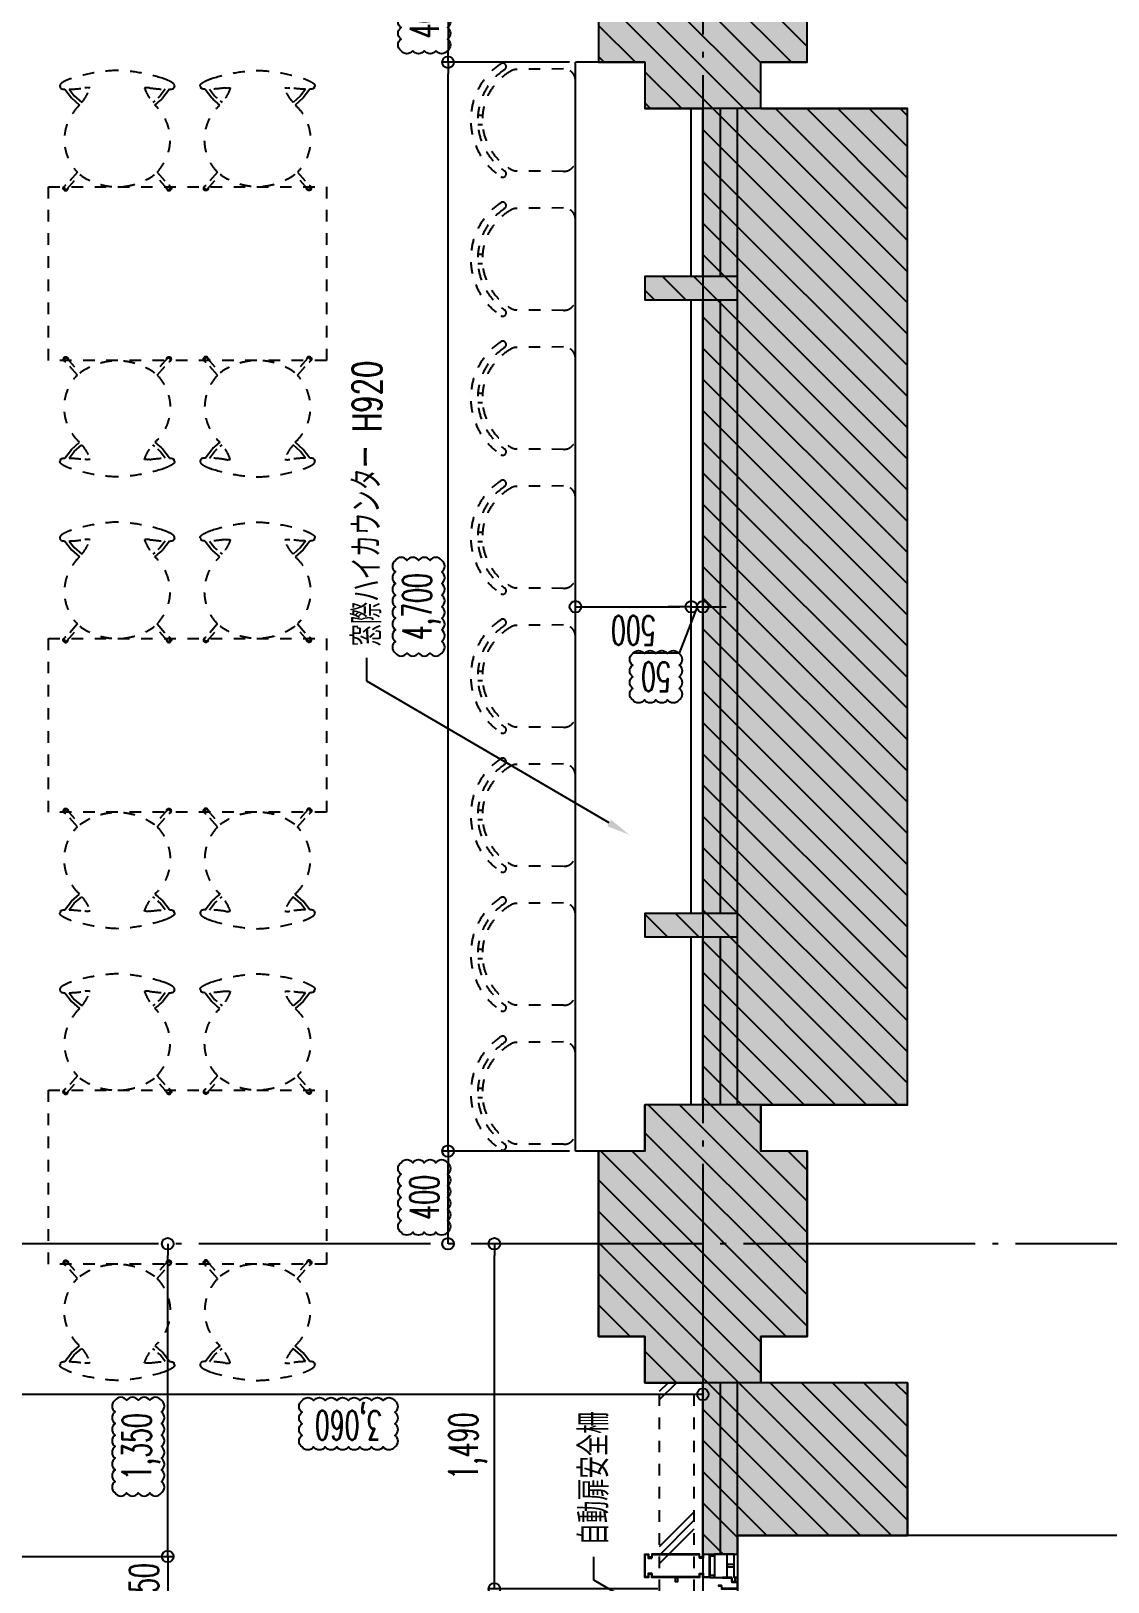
# Model space of a CAD drawing. Header units: millimetres. Extents: x -67913 to 128525, y -54442 to 63422.
# Drawn here: x 107235 to 111883, y 15690 to 22385 of the extents above; entities that cross this region are included whole.
import ezdxf
from ezdxf import colors
from ezdxf.entities.mleader import LeaderData, LeaderLine
from ezdxf.math import Vec2, Vec3

# ---------------------------------------------------------------- set-up
doc = ezdxf.new("R2010")
doc.units = ezdxf.units.MM
doc.header["$LTSCALE"] = 500
doc.header["$PDMODE"] = 35
doc.linetypes.add('AXIS', pattern=[2.35, 2, -0.15, 0.05, -0.15])
doc.linetypes.add('DD3', pattern=[0.2, 0.1, -0.1])
doc.layers.get('0').update_dxf_attribs({"plot": 0})
for name, color, linetype in [('020KijnSn', 1, 'AXIS'), ('090Gaikou', 5, 'Continuous'), ('143Hatch8', 5, 'Continuous'), ('143Solid8', 253, 'Continuous'), ('153RcSee8', 2, 'Continuous'), ('220Kabe', 7, 'Continuous'), ('220Kabe9', 7, 'Continuous'), ('230Kaik9', 7, 'Continuous'), ('260Dannet9', 9, 'Continuous'), ('270SiagSp', 8, 'Continuous'), ('272SiagSp', 8, 'Continuous'), ('350Kigu', 4, 'Continuous'), ('360Kagu', 3, 'DD3'), ('373YukaSp', 8, 'Continuous'), ('390Kigo', 8, 'Continuous'), ('391kigoHor', 10, 'Continuous')]:
    doc.layers.add(name, color=color, linetype=linetype)
doc.layers.add('HOJO', color=211, linetype='Continuous', plot=False)
doc.styles.add('Annotative', font='simplex.shx', dxfattribs={"width": 0.7, "bigfont": 'extfont2.shx'})
doc.styles.add('Dim', font='simplex.shx', dxfattribs={"width": 0.6, "bigfont": 'extfont2.shx'})
doc.dimstyles.new('PRO1-50', dxfattribs={"dimscale": 50, "dimtxt": 2.5, "dimasz": 1, "dimexe": 0.5, "dimexo": 0.5, "dimgap": 0.8, "dimtad": 1, "dimdec": 3, "dimdsep": 46, "dimlunit": 6, "dimtxsty": 'Dim', "dimblk": 'ORIGIN', "dimcen": 0, "dimadec": 3, "dimazin": 2, "dimtfac": 1, "dimtdec": 3, "dimtix": 1, "dimtmove": 2, "dimatfit": 3, "dimldrblk": 'ORIGIN', "dimfxl": 0, "dimarcsym": 0})

# ---------------------------------------------------------------- blocks, each defined once
blk = doc.blocks.new('_Origin')
at = {"color": 0, "linetype": 'ByBlock', "lineweight": -2}
blk.add_line((0, 0), (-1, 0), dxfattribs=at)
blk.add_circle((0, 0), 0.5, dxfattribs=at)
blk = doc.blocks.new('*D632')
at = {"layer": '270SiagSp', "color": 0, "lineweight": -2, "transparency": 16777216}
for p, q in [((107824.6, 15850), (107824.6, 15900)), ((107099.6, 15800), (107849.6, 15800)), ((107824.6, 15800), (107824.6, 15550)), ((107099.6, 15550), (107849.6, 15550)), ((107824.6, 15500), (107824.6, 15450))]:
    blk.add_line(p, q, dxfattribs=at)
at = {"layer": 'Defpoints', "color": 0, "transparency": 16777216}
for p in [(107074.6, 15800), (107074.6, 15550), (107824.6, 15550)]:
    blk.add_point(p, dxfattribs=at)
at = {"layer": '270SiagSp', "color": 0, "lineweight": -2, "transparency": 16777216, "xscale": 50, "yscale": 50, "zscale": 50}
for p, rotation in [((107824.6, 15800), 270), ((107824.6, 15550), 90)]:
    blk.add_blockref('_Origin', p, dxfattribs=dict(at, rotation=rotation))
at = {"layer": '270SiagSp', "color": 0, "transparency": 16777216, "insert": (107722.1, 15675), "char_height": 125, "attachment_point": 5, "rotation": 90, "style": 'Dim'}
blk.add_mtext('250', dxfattribs=at)
blk = doc.blocks.new('*D633')
at = {"layer": '270SiagSp', "color": 0, "lineweight": -2, "transparency": 16777216}
for p, q in [((107824.6, 15850), (107824.6, 17100)), ((107099.6, 15800), (107849.6, 15800))]:
    blk.add_line(p, q, dxfattribs=at)
at = {"layer": 'Defpoints', "color": 0, "transparency": 16777216}
for p in [(107824.6, 17150), (107824.6, 17150), (107074.6, 15800)]:
    blk.add_point(p, dxfattribs=at)
at = {"layer": '270SiagSp', "color": 0, "lineweight": -2, "transparency": 16777216, "xscale": 50, "yscale": 50, "zscale": 50}
for p, rotation in [((107824.6, 17150), 90), ((107824.6, 15800), 270)]:
    blk.add_blockref('_Origin', p, dxfattribs=dict(at, rotation=rotation))
at = {"layer": '270SiagSp', "color": 0, "transparency": 16777216, "insert": (107710.2, 16274.2), "char_height": 125, "attachment_point": 5, "rotation": 90, "style": 'Dim'}
blk.add_mtext('1,350', dxfattribs=at)
blk = doc.blocks.new('*D648')
at = {"layer": '373YukaSp', "color": 0, "lineweight": -2, "transparency": 16777216}
for p, q in [((110034.6, 19900), (109984.6, 19900)), ((110109.6, 19900), (110032.9, 19700)), ((110084.6, 19900), (110134.6, 19900)), ((110084.6, 19900), (110134.6, 19900)), ((110184.6, 19900), (110234.6, 19900)), ((110032.9, 19700), (109831.5, 19700))]:
    blk.add_line(p, q, dxfattribs=at)
at = {"layer": 'Defpoints', "color": 0, "transparency": 16777216}
for p in [(110084.6, 19900), (110134.6, 19900), (110134.6, 19900)]:
    blk.add_point(p, dxfattribs=at)
at = {"layer": '373YukaSp', "color": 0, "lineweight": -2, "transparency": 16777216, "xscale": 50, "yscale": 50, "zscale": 50}
blk.add_blockref('_Origin', (110084.6, 19900), dxfattribs=at)
at = {"layer": '373YukaSp', "color": 0, "lineweight": -2, "transparency": 16777216, "xscale": 50, "yscale": 50, "zscale": 50, "rotation": 180}
blk.add_blockref('_Origin', (110134.6, 19900), dxfattribs=at)
at = {"layer": '373YukaSp', "color": 0, "transparency": 16777216, "insert": (109932.2, 19597.5), "char_height": 125, "attachment_point": 5, "rotation": 180, "style": 'Dim'}
blk.add_mtext('50', dxfattribs=at)
blk = doc.blocks.new('*D649')
at = {"layer": '373YukaSp', "color": 0, "lineweight": -2, "transparency": 16777216}
blk.add_line((109634.6, 19900), (110034.6, 19900), dxfattribs=at)
at = {"layer": 'Defpoints', "color": 0, "transparency": 16777216}
for p in [(109584.6, 19900), (110084.6, 19900), (110084.6, 19900)]:
    blk.add_point(p, dxfattribs=at)
at = {"layer": '373YukaSp', "color": 0, "lineweight": -2, "transparency": 16777216, "xscale": 50, "yscale": 50, "zscale": 50, "rotation": 180}
blk.add_blockref('_Origin', (109584.6, 19900), dxfattribs=at)
at = {"layer": '373YukaSp', "color": 0, "lineweight": -2, "transparency": 16777216, "xscale": 50, "yscale": 50, "zscale": 50}
blk.add_blockref('_Origin', (110084.6, 19900), dxfattribs=at)
at = {"layer": '373YukaSp', "color": 0, "transparency": 16777216, "insert": (109834.6, 19797.5), "char_height": 125, "attachment_point": 5, "rotation": 180, "style": 'Dim'}
blk.add_mtext('500', dxfattribs=at)
blk = doc.blocks.new('*D662')
at = {"layer": '270SiagSp', "color": 0, "lineweight": -2, "transparency": 16777216}
for p, q in [((109034.6, 22600), (109034.6, 22300)), ((109559.6, 22250), (109009.6, 22250))]:
    blk.add_line(p, q, dxfattribs=at)
at = {"layer": 'Defpoints', "color": 0, "transparency": 16777216}
for p in [(109034.6, 22650), (109034.6, 22250), (109584.6, 22250)]:
    blk.add_point(p, dxfattribs=at)
at = {"layer": '270SiagSp', "color": 0, "lineweight": -2, "transparency": 16777216, "xscale": 50, "yscale": 50, "zscale": 50}
for p, rotation in [((109034.6, 22650), 90), ((109034.6, 22250), 270)]:
    blk.add_blockref('_Origin', p, dxfattribs=dict(at, rotation=rotation))
at = {"layer": '270SiagSp', "color": 0, "transparency": 16777216, "insert": (108932.1, 22450), "char_height": 125, "attachment_point": 5, "rotation": 90, "style": 'Dim'}
blk.add_mtext('400', dxfattribs=at)
blk = doc.blocks.new('*D663')
at = {"layer": '270SiagSp', "color": 0, "lineweight": -2, "transparency": 16777216}
for p, q in [((109559.6, 22250), (109009.6, 22250)), ((109034.6, 17600), (109034.6, 22200)), ((109559.6, 17550), (109009.6, 17550))]:
    blk.add_line(p, q, dxfattribs=at)
at = {"layer": 'Defpoints', "color": 0, "transparency": 16777216}
for p in [(109034.6, 22250), (109584.6, 22250), (109584.6, 17550)]:
    blk.add_point(p, dxfattribs=at)
at = {"layer": '270SiagSp', "color": 0, "lineweight": -2, "transparency": 16777216, "xscale": 50, "yscale": 50, "zscale": 50}
for p, rotation in [((109034.6, 22250), 90), ((109034.6, 17550), 270)]:
    blk.add_blockref('_Origin', p, dxfattribs=dict(at, rotation=rotation))
at = {"layer": '270SiagSp', "color": 0, "transparency": 16777216, "insert": (108920.2, 19900), "char_height": 125, "attachment_point": 5, "rotation": 90, "style": 'Dim'}
blk.add_mtext('4,700', dxfattribs=at)
blk = doc.blocks.new('*D664')
at = {"layer": '270SiagSp', "color": 0, "lineweight": -2, "transparency": 16777216}
for p, q in [((109559.6, 17550), (109009.6, 17550)), ((109034.6, 17200), (109034.6, 17500))]:
    blk.add_line(p, q, dxfattribs=at)
at = {"layer": 'Defpoints', "color": 0, "transparency": 16777216}
for p in [(109034.6, 17550), (109584.6, 17550), (109034.6, 17150)]:
    blk.add_point(p, dxfattribs=at)
at = {"layer": '270SiagSp', "color": 0, "lineweight": -2, "transparency": 16777216, "xscale": 50, "yscale": 50, "zscale": 50}
for p, rotation in [((109034.6, 17550), 90), ((109034.6, 17150), 270)]:
    blk.add_blockref('_Origin', p, dxfattribs=dict(at, rotation=rotation))
at = {"layer": '270SiagSp', "color": 0, "transparency": 16777216, "insert": (108932.1, 17350), "char_height": 125, "attachment_point": 5, "rotation": 90, "style": 'Dim'}
blk.add_mtext('400', dxfattribs=at)
blk = doc.blocks.new('*D671')
at = {"layer": '270SiagSp', "color": 0, "lineweight": -2, "transparency": 16777216}
for p, q in [((107074.6, 15825), (107074.6, 16525)), ((110084.6, 16500), (107124.6, 16500))]:
    blk.add_line(p, q, dxfattribs=at)
at = {"layer": 'Defpoints', "color": 0, "transparency": 16777216}
for p in [(107074.6, 16500), (110134.6, 16500), (107074.6, 15800)]:
    blk.add_point(p, dxfattribs=at)
at = {"layer": '270SiagSp', "color": 0, "lineweight": -2, "transparency": 16777216, "xscale": 50, "yscale": 50, "zscale": 50, "rotation": 180}
blk.add_blockref('_Origin', (107074.6, 16500), dxfattribs=at)
at = {"layer": '270SiagSp', "color": 0, "lineweight": -2, "transparency": 16777216, "xscale": 50, "yscale": 50, "zscale": 50}
blk.add_blockref('_Origin', (110134.6, 16500), dxfattribs=at)
at = {"layer": '270SiagSp', "color": 0, "transparency": 16777216, "insert": (108604.6, 16385.6), "char_height": 125, "attachment_point": 5, "rotation": 180, "style": 'Dim'}
blk.add_mtext('3,060', dxfattribs=at)
blk = doc.blocks.new('O2スツール')
for p, q in [((122816.7, 47821.8), (122615.6, 47820.1)), ((122868.4, 47429.9), (122868.4, 47771.8)), ((122417.1, 47620.9), (122416.4, 47620.9)), ((122467.2, 47620.9), (122447.2, 47620.9)), ((122417.1, 47580.9), (122416.4, 47580.9)), ((122467.2, 47580.9), (122447.2, 47580.9)), ((122816.9, 47379.9), (122615.7, 47381.4))]:
    blk.add_line(p, q)
for centre, radius, start, end in [((122710, 47600.8), 293.6, 123.93982, 236.09298), ((122710.5, 47600.8), 264.1, 124.01688, 236.01593), ((122710.1, 47600.8), 243.7, 119.06924, 240.96357), ((122554.4, 47832.1), 14.9, 303.95581, 123.95581), ((122616, 47770.1), 50, 90.47321, 119.08629), ((122818.4, 47771.8), 50, 0, 91.91602), ((122818.4, 47429.9), 50, 268.08398, 0), ((122554.6, 47369.5), 14.9, 236.07699, 56.07699), ((122616.1, 47431.4), 50, 240.94651, 269.55959)]:
    blk.add_arc(centre, radius, start, end)
blk = doc.blocks.new('Seven chair')
for p, q in [((89671.4, 45535), (89663.1, 45528)), ((89735.6, 45584.6), (89707, 45547.2)), ((89672.4, 45516.5), (89680.9, 45523.6)), ((89280.3, 45165), (89282.4, 45167)), ((89723.3, 45154.3), (89722, 45158.9)), ((89740.4, 45164.6), (89737.9, 45167))]:
    blk.add_line(p, q)
for points in [[(89265.5, 45590.2), (89263.1, 45598.4, -0.165331), (89262.3, 45601, -0.147173), (89266, 45607.9, -0.075168), (89276.3, 45615.4, -0.038243), (89307.5, 45629.9, -0.069162), (89509.5, 45666.3, -0.069162), (89711.6, 45629.9, -0.046265), (89743.4, 45615.4, -0.075168), (89753.7, 45607.9, -0.147173), (89757.5, 45601, -0.165331), (89756.7, 45598.4), (89754.3, 45590.2)], [(89265.5, 45590.2, 0.245243), (89269.5, 45586.8, 0.079392), (89284.2, 45584.6)], [(89392.4, 45590.1, 0.104662), (89370.4, 45590.7, -0.023965), (89302.9, 45584.5)], [(89356.7, 45528, 0.093732), (89392.4, 45590.1)], [(89627.4, 45590.1, -0.104662), (89649.4, 45590.7, 0.023965), (89716.9, 45584.5)], [(89663.1, 45528, -0.093732), (89627.4, 45590.1)], [(89754.3, 45590.2, -0.245243), (89750.2, 45586.8, -0.079392), (89735.6, 45584.6)], [(89347.4, 45516.5, 0.419714), (89337.6, 45226.6)], [(89672.4, 45516.5, -0.419714), (89682.2, 45226.6)], [(89672.4, 45516.5, -0.419714), (89682.2, 45226.6)], [(89337.6, 45226.6), (89281.6, 45162.7, 0.691911), (89292.8, 45153.1), (89348.5, 45216.6)], [(89348.5, 45216.6, 0.327555), (89671.3, 45216.6)], [(89682.3, 45226.6), (89738.2, 45162.7, -0.691911), (89727, 45153.1), (89671.3, 45216.6)]]:
    blk.add_lwpolyline(points, format="xyb")
for points in [[(89284.2, 45584.6), (89312.9, 45547), (89347.4, 45516.5)], [(89302.9, 45584.5), (89324.5, 45556.2), (89356.7, 45528)]]:
    blk.add_lwpolyline(points)
at = {"flags": 128}
for points in [[(89716.9, 45584.6), (89695.2, 45556.1), (89694, 45554.9), (89692.4, 45553.3), (89688.3, 45549.6), (89684.6, 45546.3), (89678.2, 45540.7), (89671.4, 45535)], [(89680.9, 45523.7), (89685.4, 45527.4), (89692.8, 45533.8), (89697.7, 45538.1), (89700.8, 45540.9), (89704.5, 45544.4), (89706.9, 45547)]]:
    blk.add_lwpolyline(points, dxfattribs=at)
blk.add_arc((89289.1, 45160), 7.91, 159.85923, 298.57834)
blk.add_open_spline([(89706.9, 45547), (89706.9, 45547.1), (89707, 45547.2), (89707, 45547.2)], degree=3)
for points, knots in [([(89280, 45150.1), (89279.5, 45150.6), (89278.8, 45151.3), (89278.1, 45152.5), (89277.5, 45153.7), (89277, 45155.3), (89276.8, 45157.3), (89277, 45159), (89277.3, 45160.3), (89277.7, 45161.5), (89278.5, 45163), (89279.5, 45164.3), (89280.2, 45164.9), (89280.3, 45165)], [-29.537207, -29.537207, -29.537207, -29.537207, -27.691134, -26.768079, -25.845043, -23.998934, -22.152853, -20.306837, -19.383801, -18.460765, -16.614657, -14.768596, -14.130852, -14.130852, -14.130852, -14.130852]), ([(89280, 45150.1), (89280.4, 45149.6), (89281.5, 45148.7), (89283, 45147.9), (89284.3, 45147.5), (89285.6, 45147.2), (89287.2, 45147), (89289.3, 45147.2), (89290.9, 45147.6), (89292.1, 45148.2), (89293.2, 45148.9), (89294.5, 45150), (89295.8, 45151.5), (89296.7, 45153), (89297.1, 45154), (89297.2, 45154.5), (89297.2, 45154.6), (89297.3, 45154.6), (89297.3, 45154.6), (89297.3, 45154.7), (89297.5, 45155.3), (89297.6, 45156), (89297.9, 45156.7)], [0, 0, 0, 0, 1.846066, 3.692142, 4.615173, 5.538231, 7.384304, 9.230343, 11.076424, 11.999466, 12.922528, 14.768603, 16.61465, 18.4607, 19.383724, 19.691399, 19.691399, 19.691399, 19.808128, 19.808128, 19.808128, 21.658095, 21.658095, 21.658095, 21.658095]), ([(89287.5, 45169.5), (89287.4, 45169.5), (89286.6, 45169.4), (89285.6, 45169.1), (89284.5, 45168.6), (89283.5, 45168), (89282.8, 45167.4), (89282.4, 45167)], [8.830967, 8.830967, 8.830967, 8.830967, 9.230427, 11.076524, 11.999549, 12.92258, 14.64656, 14.64656, 14.64656, 14.64656]), ([(89297.9, 45156.7), (89297.9, 45156.7), (89298, 45157), (89298.1, 45157.6), (89298.2, 45158.5), (89298.3, 45159.1), (89298.3, 45159.4)], [18.364246, 18.364246, 18.364246, 18.364246, 18.4607, 19.383724, 20.306785, 21.311945, 21.311945, 21.311945, 21.311945]), ([(89723.3, 45154.3), (89723.4, 45153.7), (89723.9, 45152.6), (89724.7, 45151.2), (89725.6, 45150.2), (89726.5, 45149.3), (89727.9, 45148.3), (89729.8, 45147.5), (89731.4, 45147.1), (89732.7, 45147), (89734.1, 45147), (89735.8, 45147.3), (89737.7, 45148), (89739.1, 45148.9), (89740.1, 45149.8), (89741.1, 45150.8), (89741.7, 45151.6), (89742, 45152.2)], [7.600125, 7.600125, 7.600125, 7.600125, 9.230333, 11.076383, 11.999404, 12.922454, 14.768536, 16.614624, 18.460687, 19.383701, 20.306746, 22.152823, 23.99889, 25.844966, 26.767996, 27.691049, 29.537129, 29.537129, 29.537129, 29.537129]), ([(89737.9, 45167), (89737.8, 45167.1), (89737.2, 45167.6), (89736.1, 45168.4), (89734.4, 45169.2), (89733.1, 45169.5), (89732.4, 45169.6), (89732.3, 45169.6)], [12.429733, 12.429733, 12.429733, 12.429733, 12.922514, 14.76853, 16.614589, 18.460692, 18.808728, 18.808728, 18.808728, 18.808728]), ([(89739.8, 45165.1), (89739.9, 45165), (89740.2, 45164.8), (89740.7, 45164.3), (89741.6, 45163.2), (89742.5, 45161.8), (89743.2, 45159.9), (89743.4, 45158.3), (89743.5, 45157), (89743.3, 45155.6), (89742.9, 45154), (89742.4, 45152.8), (89742, 45152.2)], [-13.127636, -13.127636, -13.127636, -13.127636, -12.922514, -11.999482, -11.076457, -9.230354, -7.384275, -5.53826, -4.615231, -3.692205, -1.846096, 0, 0, 0, 0])]:
    blk.add_open_spline(points, degree=3, knots=knots)
blk = doc.blocks.new('*D734')
at = {"layer": '272SiagSp', "color": 0, "lineweight": -2, "transparency": 16777216}
for p, q in [((109234.6, 15710), (109234.6, 17100)), ((109939.6, 15660), (109209.6, 15660))]:
    blk.add_line(p, q, dxfattribs=at)
at = {"layer": 'Defpoints', "color": 0, "transparency": 16777216}
for p in [(109234.6, 17150), (109234.6, 17150), (109964.6, 15660)]:
    blk.add_point(p, dxfattribs=at)
at = {"layer": '272SiagSp', "color": 0, "lineweight": -2, "transparency": 16777216, "xscale": 50, "yscale": 50, "zscale": 50}
for p, rotation in [((109234.6, 17150), 90), ((109234.6, 15660), 270)]:
    blk.add_blockref('_Origin', p, dxfattribs=dict(at, rotation=rotation))
at = {"layer": '272SiagSp', "color": 0, "transparency": 16777216, "insert": (109120.2, 16276.7), "char_height": 125, "attachment_point": 5, "rotation": 90, "style": 'Dim'}
blk.add_mtext('1,490', dxfattribs=at)

msp = doc.modelspace()

# ---------------------------------------------------------------- hatches: boundary and pattern name
at = {"layer": '143Hatch8', "linetype": 'Continuous'}
h = msp.add_hatch(dxfattribs=at)
h.set_pattern_fill('ANSI31', scale=30, angle=270)
h.set_pattern_definition([(315, (77134.61, 0), (67.35192, 67.35192), [])])
h.paths.add_polyline_path([(111017.6088, 22050), (111017.6088, 17750), (110384.6088, 17750), (110384.6089, 17550), (110584.6088, 17550), (110584.6088, 16750), (110384.6088, 16750), (110384.6088, 16550), (111017.6088, 16550), (111017.6088, 15890.9267), (110284.6271, 15891.092), (110284.6088, 15810), (110134.6088, 15810), (110134.6088, 16550), (109884.6088, 16550), (109884.6088, 16750), (109684.6088, 16750), (109684.6088, 17550), (109884.6088, 17550), (109884.6088, 17750), (110134.6088, 17750), (110134.6088, 18475), (109884.6088, 18475), (109884.6088, 18575), (110134.6088, 18575), (110134.6088, 21225), (109884.6088, 21225), (109884.6088, 21325), (110134.6088, 21325), (110134.6088, 22050), (109884.6088, 22050), (109884.6088, 22250), (109684.6088, 22250), (109684.6088, 23050), (109884.6088, 23050), (109884.6088, 23250), (110134.6088, 23250), (110134.6088, 23975), (109884.6088, 23975), (109884.6088, 24075), (110134.6088, 24075), (110134.6088, 26725), (109884.6088, 26725), (109884.6088, 26825), (110134.6088, 26825), (110134.6088, 27550), (109884.6088, 27550), (109884.6088, 27750), (109684.6088, 27750), (109684.6088, 27850), (109684.6088, 28400), (104984.6088, 28400), (104984.6088, 27850), (104284.6088, 27850), (104284.6088, 28550), (110584.6088, 28550), (110584.6088, 27750), (110384.6088, 27750), (110384.6088, 27550), (111017.6088, 27550), (111017.6088, 23250), (110384.6088, 23250), (110384.6088, 23050), (110584.6088, 23050), (110584.6088, 22250), (110384.6088, 22250), (110384.6088, 22050)])
at = {"layer": '143Hatch8', "linetype": 'DD3'}
h = msp.add_hatch(dxfattribs=at)
h.set_pattern_fill('RC_2', color=256, scale=50, pattern_type=2)
h.set_pattern_definition([(45, (77134.6, 0), (-353.5534, 353.5534), []), (45, (77170.86, 0), (-353.5534, 353.5534), []), (45, (77207.1, 0), (-353.5534, 353.5534), [])])
h.paths.add_polyline_path([(109947.6088, 16550), (109947.6088, 12250), (110097.6088, 12250), (110097.6088, 16550)])
at = {"layer": '143Solid8'}
msp.add_hatch(color=254, dxfattribs=at).paths.add_polyline_path([(110284.6088, 15810), (110284.6271, 15891.092), (111017.6088, 15890.9266), (111017.6088, 16550), (110384.6088, 16550), (110384.6088, 16750), (110584.6088, 16750), (110584.6088, 17550), (110384.6088, 17550), (110384.6088, 17750), (111017.6088, 17749.9999), (111017.6088, 22050), (110384.6088, 22050), (110384.6088, 22250), (110584.6088, 22250), (110584.6088, 23050), (110384.6088, 23050), (110384.6088, 23250), (111017.6088, 23250), (111017.6088, 27550), (110384.6088, 27550), (110384.6088, 27750), (110584.6088, 27750), (110584.6088, 28550), (104284.6088, 28550), (104284.6088, 27850), (104984.6088, 27850), (104984.6088, 28400), (109684.6088, 28400), (109684.6088, 27750), (109884.6088, 27750), (109884.6088, 27550), (110134.6088, 27550), (110134.6088, 26825), (109884.6088, 26825), (109884.6088, 26725), (110134.6088, 26725), (110134.6088, 24075), (109884.6088, 24075), (109884.6088, 23975), (110134.6088, 23975), (110134.6088, 23250), (109884.6088, 23250), (109884.6088, 23050), (109684.6088, 23050), (109684.6088, 22250), (109884.6088, 22250), (109884.6088, 22050), (110134.6088, 22050), (110134.6088, 21325), (109884.6088, 21325), (109884.6088, 21225), (110134.6088, 21225), (110134.6088, 18575), (109884.6088, 18575), (109884.6088, 18475), (110134.6088, 18475), (110134.6088, 17750), (109884.6088, 17750), (109884.6088, 17550), (109684.6088, 17550), (109684.6088, 16750), (109884.6088, 16750), (109884.6088, 16550), (110134.6088, 16550), (110134.6088, 15810)])

# ---------------------------------------------------------------- linework, layer by layer
at = {"layer": '020KijnSn'}
for p, q in [((110134.6088, 37470), (110134.6088, -23200)), ((114834.6088, 17150), (72434.6088, 17150))]:
    msp.add_line(p, q, dxfattribs=at)
at = {"layer": '090Gaikou'}
msp.add_line((113567.9961, 15890.3513), (111567.9961, 15890.7922), dxfattribs=at)
msp.add_lwpolyline([(113567.9961, 15890.3513), (110284.6088, 15891.092), (110284.6088, 12891.0919), (113567.3347, 12890.3514)], close=True, dxfattribs=at)
at = {"layer": '153RcSee8', "color": 4}
for p, q in [((110384.6088, 22050), (111017.6088, 22050)), ((111017.6088, 17750), (111017.6088, 22050)), ((111017.6088, 17750), (110384.6088, 17750)), ((111017.6088, 16550), (110384.6088, 16550)), ((111017.6088, 16550), (111017.6088, 15890.9267))]:
    msp.add_line(p, q, dxfattribs=at)
at = {"layer": '220Kabe', "linetype": 'DD3'}
for p, q in [((109947.6088, 12250), (109947.6088, 16550)), ((110097.6088, 12250), (110097.6088, 16550))]:
    msp.add_line(p, q, dxfattribs=at)
at = {"layer": '220Kabe9'}
for p, q in [((109684.6088, 23050), (109684.6088, 22250)), ((110584.6088, 22250), (110584.6088, 23050)), ((109884.6088, 22250), (109684.6088, 22250)), ((109884.6088, 22250), (109884.6088, 22050)), ((110384.6088, 22050), (110384.6088, 22250)), ((110584.6088, 22250), (110384.6088, 22250)), ((110384.6088, 22050), (109884.6088, 22050)), ((109884.6088, 17550), (109884.6088, 17750)), ((110384.6088, 17750), (109884.6088, 17750)), ((110384.6088, 17750), (110384.6088, 17550)), ((109684.6088, 16750), (109684.6088, 17550)), ((109884.6088, 17550), (109684.6088, 17550)), ((110584.6088, 17550), (110384.6088, 17550)), ((110584.6088, 17550), (110584.6088, 16750)), ((109884.6088, 16750), (109684.6088, 16750)), ((109884.6088, 16550), (109884.6088, 16750)), ((110384.6088, 16750), (110384.6088, 16550)), ((110584.6088, 16750), (110384.6088, 16750)), ((110384.6088, 16550), (109884.6088, 16550))]:
    msp.add_line(p, q, dxfattribs=at)
at = {"layer": '230Kaik9', "color": 5}
for p, q in [((110134.6088, 21325), (110134.6088, 22050)), ((110284.6088, 17750), (110284.6088, 22050)), ((110134.6088, 18575), (110134.6088, 21225)), ((110134.6088, 17750), (110134.6088, 18475)), ((110134.6088, 15810), (110134.6088, 16550)), ((110284.6088, 15810), (110284.6088, 16550))]:
    msp.add_line(p, q, dxfattribs=at)
at = {"layer": '230Kaik9'}
for p, q in [((110209.6088, 22050), (110209.6088, 21325)), ((110209.6088, 21225), (110209.6088, 18575)), ((110209.6088, 18475), (110209.6088, 17750)), ((110209.6088, 16550), (110209.6088, 15810))]:
    msp.add_line(p, q, dxfattribs=at)
for points in [[(109884.6088, 21225), (110284.6088, 21225), (110284.6088, 21325), (109884.6088, 21325)], [(109884.6088, 18475), (110284.6088, 18475), (110284.6088, 18575), (109884.6088, 18575)], [(110134.6088, 15725), (110118.0088, 15725), (110118.0088, 15711.6), (109916.2088, 15711.6), (109916.2088, 15725), (109899.6088, 15725), (109899.6088, 15710), (109884.6088, 15710), (109884.6088, 15810), (109899.6088, 15810), (109899.6088, 15795), (109916.2088, 15795), (109916.2088, 15808.4), (110118.0088, 15808.4), (110118.0088, 15795), (110134.6088, 15795), (110134.6088, 15810), (110164.6088, 15810), (110164.6088, 15710), (110134.6088, 15710)], [(110184.6088, 15801), (110164.6088, 15801), (110164.6088, 15810), (110184.6088, 15810)], [(110239.6088, 15810), (110184.6088, 15810), (110184.6088, 15710), (110239.6088, 15710)], [(110269.6088, 15810), (110284.6088, 15810), (110284.6088, 15710), (110269.6088, 15710)], [(110269.6088, 15765), (110239.6088, 15765), (110239.6088, 15755), (110269.6088, 15755)], [(110184.6088, 15718), (110164.6088, 15718), (110164.6088, 15710), (110184.6088, 15710)]]:
    msp.add_lwpolyline(points, close=True, dxfattribs=at)
for points in [[(109914.6088, 15726.6), (109898.0088, 15726.6), (109898.0088, 15711.6), (109886.2088, 15711.6), (109886.2088, 15808.4), (109898.0088, 15808.4), (109898.0088, 15793.4), (109914.6088, 15793.4)], [(110134.6088, 15796.6), (110119.6088, 15796.6), (110119.6088, 15810), (109914.6088, 15810), (109914.6088, 15796.6), (109900.1972, 15796.6)], [(110119.6088, 15726.6), (110136.2088, 15726.6), (110136.2088, 15711.6), (110163.0088, 15711.6), (110163.0088, 15808.4), (110136.2088, 15808.4), (110136.2088, 15793.4), (110119.6088, 15793.4)], [(110269.6088, 15810), (110239.6088, 15810)], [(110134.6088, 15723.4), (110119.6088, 15723.4), (110119.6088, 15710), (109914.6088, 15710), (109914.6088, 15723.4), (109900.1972, 15723.4)]]:
    msp.add_lwpolyline(points, dxfattribs=at)
for points in [[(110259.6088, 15705), (110259.6088, 15690, 0.414213562), (110261.1088, 15688.5), (110283.1088, 15688.5), (110283.1088, 15661.5), (110216.1088, 15661.5), (110216.1088, 15673.5, 0.414213562), (110214.6088, 15675), (110201.6088, 15675), (110201.6088, 15673.5), (110214.6088, 15673.5), (110214.6088, 15661.5, 0.414213562), (110216.1088, 15660), (110283.1088, 15660, 0.414213562), (110284.6088, 15661.5), (110284.6088, 15688.5, 0.414213562), (110283.1088, 15690), (110261.1088, 15690), (110261.1088, 15705)], [(110259.6088, 15693), (110259.6088, 15708.4, 0.414213562), (110258.0088, 15710), (110219.6088, 15710), (110219.6088, 15708.4), (110258.0088, 15708.4), (110258.0088, 15693)]]:
    msp.add_lwpolyline(points, format="xyb", close=True, dxfattribs=at)
at = {"layer": '260Dannet9'}
for points in [[(110016.1089, 15710.0006), (110025.1089, 15710.0006), (110025.1089, 15690.0006), (110016.1089, 15690.0006)], [(110274.1088, 15710), (110283.1088, 15710), (110283.1088, 15690), (110274.1088, 15690)]]:
    msp.add_lwpolyline(points, close=True, dxfattribs=at)
at = {"layer": '350Kigu'}
for p, q in [((109584.6088, 17550), (109584.6088, 22250)), ((109684.6088, 22250), (109584.6088, 22250)), ((110084.6088, 21325), (110084.6088, 22050)), ((110084.6088, 18575), (110084.6088, 21225)), ((110084.6088, 17750), (110084.6088, 18475)), ((109684.6088, 17550), (109584.6088, 17550))]:
    msp.add_line(p, q, dxfattribs=at)
at = {"layer": '360Kagu'}
for points in [[(107309.6088, 20962.5), (107309.6088, 21712.5), (108509.6088, 21712.5), (108509.6088, 20962.5)], [(107309.6088, 19012.5), (107309.6088, 19762.5), (108509.6088, 19762.5), (108509.6088, 19012.5)], [(107309.6088, 17062.5), (107309.6088, 17812.5), (108509.6088, 17812.5), (108509.6088, 17062.5)]]:
    msp.add_lwpolyline(points, close=True, dxfattribs=at)
at = {"layer": '391kigoHor'}
for points in [[(109032.1088, 22300, -0.52056705), (108982.1088, 22300, -0.52056705), (108932.1088, 22300, -0.52056705), (108882.1088, 22300, -0.52056705), (108832.1088, 22300, -0.52056705), (108832.1088, 22350, -0.52056705), (108832.1088, 22400, -0.52056705), (108832.1088, 22450, -0.52056705), (108832.1088, 22500, -0.52056705), (108832.1088, 22550, -0.52056705), (108832.1088, 22600, -0.52056705), (108882.1088, 22600, -0.52056705), (108932.1088, 22600, -0.52056705), (108982.1088, 22600, -0.52056705), (109032.1088, 22600, -0.52056705), (109032.1088, 22550, -0.52056705), (109032.1088, 22500, -0.52056705), (109032.1088, 22450, -0.52056705), (109032.1088, 22400, -0.52056705), (109032.1088, 22350, -0.52056705)], [(109007.3986, 20100, 0.52056705), (108957.3986, 20100, 0.52056705), (108907.3986, 20100, 0.52056705), (108857.3986, 20100, 0.52056705), (108807.3986, 20100, 0.52056705), (108807.3986, 20050, 0.52056705), (108807.3986, 20000, 0.52056705), (108807.3986, 19950, 0.52056705), (108807.3986, 19900, 0.52056705), (108807.3986, 19850, 0.52056705), (108807.3986, 19800, 0.52056705), (108807.3986, 19750, 0.52056705), (108807.3986, 19700, 0.52056705), (108857.3986, 19700, 0.52056705), (108907.3986, 19700, 0.52056705), (108957.3986, 19700, 0.52056705), (109007.3986, 19700, 0.52056705), (109007.3986, 19750, 0.52056705), (109007.3986, 19800, 0.52056705), (109007.3986, 19850, 0.52056705), (109007.3986, 19900, 0.52056705), (109007.3986, 19950, 0.52056705), (109007.3986, 20000, 0.52056705), (109007.3986, 20050, 0.52056705)], [(110032.1878, 19497.5, -0.52056705), (109982.1878, 19497.5, -0.52056705), (109932.1878, 19497.5, -0.52056705), (109882.1878, 19497.5, -0.52056705), (109832.1878, 19497.5, -0.52056705), (109832.1878, 19547.5, -0.52056705), (109832.1878, 19597.5, -0.52056705), (109832.1878, 19647.5, -0.52056705), (109832.1878, 19697.5, -0.52056705), (109882.1878, 19697.5, -0.52056705), (109932.1878, 19697.5, -0.52056705), (109982.1878, 19697.5, -0.52056705), (110032.1878, 19697.5, -0.52056705), (110032.1878, 19647.5, -0.52056705), (110032.1878, 19597.5, -0.52056705), (110032.1878, 19547.5, -0.52056705)], [(109032.1088, 17200, -0.52056705), (108982.1088, 17200, -0.52056705), (108932.1088, 17200, -0.52056705), (108882.1088, 17200, -0.52056705), (108832.1088, 17200, -0.52056705), (108832.1088, 17250, -0.52056705), (108832.1088, 17300, -0.52056705), (108832.1088, 17350, -0.52056705), (108832.1088, 17400, -0.52056705), (108832.1088, 17450, -0.52056705), (108832.1088, 17500, -0.52056705), (108882.1088, 17500, -0.52056705), (108932.1088, 17500, -0.52056705), (108982.1088, 17500, -0.52056705), (109032.1088, 17500, -0.52056705), (109032.1088, 17450, -0.52056705), (109032.1088, 17400, -0.52056705), (109032.1088, 17350, -0.52056705), (109032.1088, 17300, -0.52056705), (109032.1088, 17250, -0.52056705)], [(107797.3986, 16474.1561, 0.52056705), (107747.3986, 16474.1561, 0.52056705), (107697.3986, 16474.1561, 0.52056705), (107647.3986, 16474.1561, 0.52056705), (107597.3986, 16474.1561, 0.52056705), (107597.3986, 16424.1561, 0.52056705), (107597.3986, 16374.1561, 0.52056705), (107597.3986, 16324.1561, 0.52056705), (107597.3986, 16274.1561, 0.52056705), (107597.3986, 16224.1561, 0.52056705), (107597.3986, 16174.1561, 0.52056705), (107597.3986, 16124.1561, 0.52056705), (107597.3986, 16074.1561, 0.52056705), (107647.3986, 16074.1561, 0.52056705), (107697.3986, 16074.1561, 0.52056705), (107747.3986, 16074.1561, 0.52056705), (107797.3986, 16074.1561, 0.52056705), (107797.3986, 16124.1561, 0.52056705), (107797.3986, 16174.1561, 0.52056705), (107797.3986, 16224.1561, 0.52056705), (107797.3986, 16274.1561, 0.52056705), (107797.3986, 16324.1561, 0.52056705), (107797.3986, 16374.1561, 0.52056705), (107797.3986, 16424.1561, 0.52056705)], [(108804.6088, 16472.7898, -0.52056705), (108804.6088, 16422.7898, -0.52056705), (108804.6088, 16372.7898, -0.52056705), (108804.6088, 16322.7898, -0.52056705), (108804.6088, 16272.7898, -0.52056705), (108754.6088, 16272.7898, -0.52056705), (108704.6088, 16272.7898, -0.52056705), (108654.6088, 16272.7898, -0.52056705), (108604.6088, 16272.7898, -0.52056705), (108554.6088, 16272.7898, -0.52056705), (108504.6088, 16272.7898, -0.52056705), (108454.6088, 16272.7898, -0.52056705), (108404.6088, 16272.7898, -0.52056705), (108404.6088, 16322.7898, -0.52056705), (108404.6088, 16372.7898, -0.52056705), (108404.6088, 16422.7898, -0.52056705), (108404.6088, 16472.7898, -0.52056705), (108454.6088, 16472.7898, -0.52056705), (108504.6088, 16472.7898, -0.52056705), (108554.6088, 16472.7898, -0.52056705), (108604.6088, 16472.7898, -0.52056705), (108654.6088, 16472.7898, -0.52056705), (108704.6088, 16472.7898, -0.52056705), (108754.6088, 16472.7898, -0.52056705)]]:
    msp.add_lwpolyline(points, format="xyb", close=True, dxfattribs=at)
at = {"layer": 'HOJO'}
msp.add_lwpolyline([(109684.6088, 23050), (109684.6088, 22250), (109884.6088, 22250), (109884.6088, 22050), (110134.6088, 22050), (110134.6088, 21325), (109884.6088, 21325), (109884.6088, 21225), (110134.6088, 21225), (110134.6088, 18575), (109884.6088, 18575), (109884.6088, 18475), (110134.6088, 18475), (110134.6088, 17750), (109884.6088, 17750), (109884.6088, 17550), (109684.6088, 17550), (109684.6088, 16750), (109884.6088, 16750), (109884.6088, 16550), (110134.6088, 16550), (110134.6088, 15810), (110284.6088, 15810), (110284.6271, 15891.092), (111017.6088, 15890.9266), (111017.6088, 16550), (110384.6088, 16550), (110384.6088, 16750), (110584.6088, 16750), (110584.6088, 17550), (110384.6088, 17550), (110384.6088, 17750), (111017.6088, 17749.9999), (111017.6088, 22050), (110384.6088, 22050), (110384.6088, 22250), (110584.6088, 22250), (110584.6088, 23050)], dxfattribs=at)

# ---------------------------------------------------------------- block references
at = {"layer": '360Kagu'}
for name, p in [('O2スツール', (-13283.7918, -25600.7156)), ('Seven chair', (18096.9311, -23451.1566)), ('O2スツール', (-13283.7918, -26200.7156)), ('O2スツール', (-13283.7918, -26800.7156)), ('O2スツール', (-13283.7918, -27400.7156)), ('Seven chair', (18096.9311, -25401.1566)), ('O2スツール', (-13283.7918, -28000.7156)), ('O2スツール', (-13283.7918, -28600.7156)), ('O2スツール', (-13283.7918, -29200.7156)), ('Seven chair', (18096.9311, -27351.1566)), ('O2スツール', (-13283.7918, -29800.7156))]:
    msp.add_blockref(name, p, dxfattribs=at)
at = {"layer": '360Kagu', "xscale": -1}
for p in [(197722.2865, -23451.1566), (197722.2865, -25401.1566), (197722.2865, -27351.1566)]:
    msp.add_blockref('Seven chair', p, dxfattribs=at)
at = {"layer": '360Kagu', "xscale": -1, "rotation": 180}
for p in [(18096.9311, 66126.1566), (18096.9311, 64176.1566), (18096.9311, 62226.1566)]:
    msp.add_blockref('Seven chair', p, dxfattribs=at)
at = {"layer": '360Kagu', "rotation": 180}
for p in [(197722.2865, 66126.1566), (197722.2865, 64176.1566), (197722.2865, 62226.1566)]:
    msp.add_blockref('Seven chair', p, dxfattribs=at)

# ---------------------------------------------------------------- dimensions: what is measured, and where the dimension line sits
at = {"layer": '270SiagSp'}
for base, p1, p2, angle, picture, middle in [((109034.6088, 22250), (109034.6088, 22650), (109584.6088, 22250), 270, '*D662', (108932.1088, 22450)), ((109034.6088, 22250), (109584.6088, 17550), (109584.6088, 22250), 90, '*D663', (108920.204, 19900)), ((109034.6088, 17550), (109034.6088, 17150), (109584.6088, 17550), 90, '*D664', (108932.1088, 17350)), ((107074.6088, 16500), (110134.6088, 16500), (107074.6088, 15800), 180, '*D671', (108604.6088, 16385.5952)), ((107824.6088, 15550), (107074.6088, 15800), (107074.6088, 15550), 270, '*D632', (107722.1088, 15675))]:
    dim = msp.add_linear_dim(base=base, p1=p1, p2=p2, angle=angle, dimstyle='PRO1-50', dxfattribs=at)
    dim.commit()
    dim.dimension.update_dxf_attribs({"geometry": picture, "text_midpoint": middle})
dim = msp.add_linear_dim(base=(107824.6088, 17150), p1=(107074.6088, 15800), p2=(107824.6088, 17150), angle=90, dimstyle='PRO1-50', dxfattribs=at)
dim.commit()
dim.dimension.update_dxf_attribs({"geometry": '*D633', "text_midpoint": (107710.204, 16274.1561), "dimtype": 160})
at = {"layer": '272SiagSp'}
dim = msp.add_linear_dim(base=(109234.6088, 17150), p1=(109964.6088, 15660), p2=(109234.6088, 17150), angle=270, dimstyle='PRO1-50', dxfattribs=at)
dim.commit()
dim.dimension.update_dxf_attribs({"geometry": '*D734', "text_midpoint": (109120.204, 16276.654), "dimtype": 160})
at = {"layer": '373YukaSp'}
dim = msp.add_linear_dim(base=(110084.6088, 19900), p1=(109584.6088, 19900), p2=(110084.6088, 19900), dimstyle='PRO1-50', dxfattribs=at)
dim.commit()
dim.dimension.update_dxf_attribs({"geometry": '*D649', "text_midpoint": (109834.6088, 19797.5)})
dim = msp.add_linear_dim(base=(110134.6088, 19900), p1=(110084.6088, 19900), p2=(110134.6088, 19900), angle=180, dimstyle='PRO1-50', override={"dimtmove": 1}, dxfattribs=at)
dim.commit()
dim.dimension.update_dxf_attribs({"geometry": '*D648', "text_midpoint": (109992.9021, 19700), "dimtype": 160})

# ---------------------------------------------------------------- leaders
at = {"layer": '390Kigo'}
ml = msp.add_multileader_mtext('Standard', dxfattribs=at)
ml.set_content('窓際ハイカウンター H920', color=256, style='Annotative')
ml.set_leader_properties()
ml.build(insert=Vec2(0, 0))
ml.multileader.update_dxf_attribs({"dogleg_length": 2, "arrow_head_size": 100})
ctx = ml.context
ctx.base_point, ctx.char_height, ctx.arrow_head_size, ctx.landing_gap_size, ctx.plane_origin, ctx.plane_x_axis, ctx.plane_y_axis = Vec3(108684.6088, 19678.5089), 125, 100, 50, Vec3(108259.8069, 14389.7834), Vec3(0, 1), Vec3(-1, 0)
notes = []
notes.append((ctx, [(0, (1, 1, 0), (108684.6088, 19578.5089), (0, 1), 100, [(0, [(109816.6307, 18915.7417)], 0, [])])]))
ctx.mtext.insert, ctx.mtext.text_direction, ctx.mtext.width, ctx.mtext.defined_height, ctx.mtext.flow_direction = Vec3(108622.1088, 19728.5089), Vec3(0, 1), 1650.600283, 55.8756, 5
ml = msp.add_multileader_mtext('Standard', dxfattribs=at)
ml.set_content('自動扉安全柵', color=256, style='Annotative')
ml.set_leader_properties()
ml.build(insert=Vec2(0, 0))
ml.multileader.update_dxf_attribs({"dogleg_length": 2, "arrow_head_size": 100})
ctx = ml.context
ctx.base_point, ctx.char_height, ctx.arrow_head_size, ctx.landing_gap_size, ctx.plane_origin, ctx.plane_x_axis, ctx.plane_y_axis = Vec3(109664.6088, 15798.2345), 125, 100, 50, Vec3(109460.3472, 10380.0807), Vec3(0, 1), Vec3(-1, 0)
notes.append((ctx, [(0, (1, 1, 0), (109664.6088, 15698.2345), (0, 1), 100, [(0, [(109972.8472, 15520.273)], 0, [])])]))
ctx.mtext.insert, ctx.mtext.text_direction, ctx.mtext.width, ctx.mtext.defined_height, ctx.mtext.flow_direction = Vec3(109602.1088, 15848.2345), Vec3(0, 1), 960.08283, 55.8756, 5
ml = msp.add_multileader_mtext('Standard', dxfattribs=at)
ml.set_content('新設RC立上り W150', color=256, style='Annotative')
ml.set_leader_properties()
ml.build(insert=Vec2(0, 0))
ml.multileader.update_dxf_attribs({"dogleg_length": 2, "arrow_head_size": 100})
ctx = ml.context
ctx.base_point, ctx.char_height, ctx.arrow_head_size, ctx.landing_gap_size, ctx.plane_origin, ctx.plane_x_axis, ctx.plane_y_axis = Vec3(110584.6088, 14272.0323), 125, 100, 50, Vec3(110769.0649, 8842.4437), Vec3(0, 1), Vec3(-1, 0)
notes.append((ctx, [(0, (1, 1, 0), (110584.6088, 14172.0323), (0, 1), 100, [(0, [(110034.5845, 13854.4756)], 0, [])])]))
ctx.mtext.insert, ctx.mtext.text_direction, ctx.mtext.width, ctx.mtext.defined_height, ctx.mtext.flow_direction = Vec3(110522.1088, 14322.0323), Vec3(0, 1), 1454.661663, 55.8756, 5
for ctx, leaders in notes:
    for number, flags, end, landing, length, lines in leaders:
        leader = LeaderData()
        leader.index, (leader.has_last_leader_line, leader.has_dogleg_vector, leader.attachment_direction) = number, flags
        leader.last_leader_point, leader.dogleg_vector, leader.dogleg_length = Vec3(end), Vec3(landing), length
        for number, points, colour, breaks in lines:
            line = LeaderLine()
            line.index, line.vertices, line.color, line.breaks = number, Vec3.list(points), colors.encode_raw_color(colour), breaks
            leader.lines.append(line)
        ctx.leaders.append(leader)

doc.saveas('drawing.dxf')
